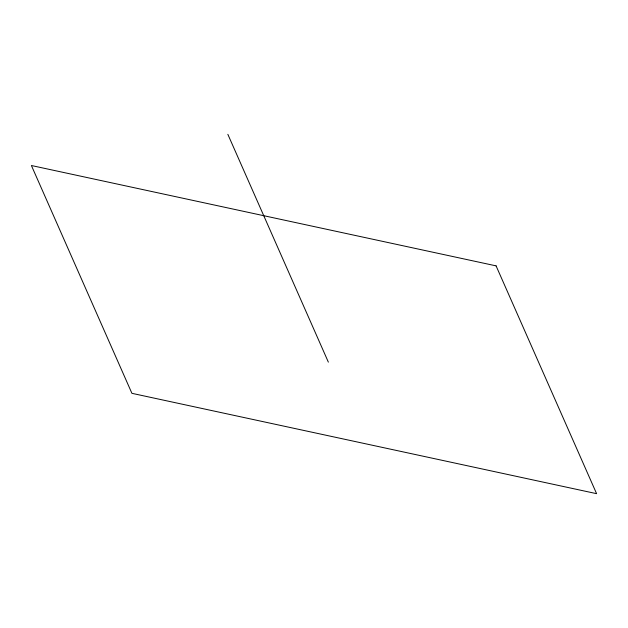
<?xml version="1.0" encoding="UTF-8"?>
<svg xmlns="http://www.w3.org/2000/svg" width="628" height="628" viewBox="0 0 628 628"><rect width="100%" height="100%" fill="white"/><g stroke="black" fill="none" stroke-linecap="round" stroke-linejoin="round"><path stroke-width="0.94" d="M227.846 134.329L328.358 362.136M496.081 265.864L31.4 165.517L131.919 393.324L596.6 493.671L496.081 265.864"/></g></svg>
